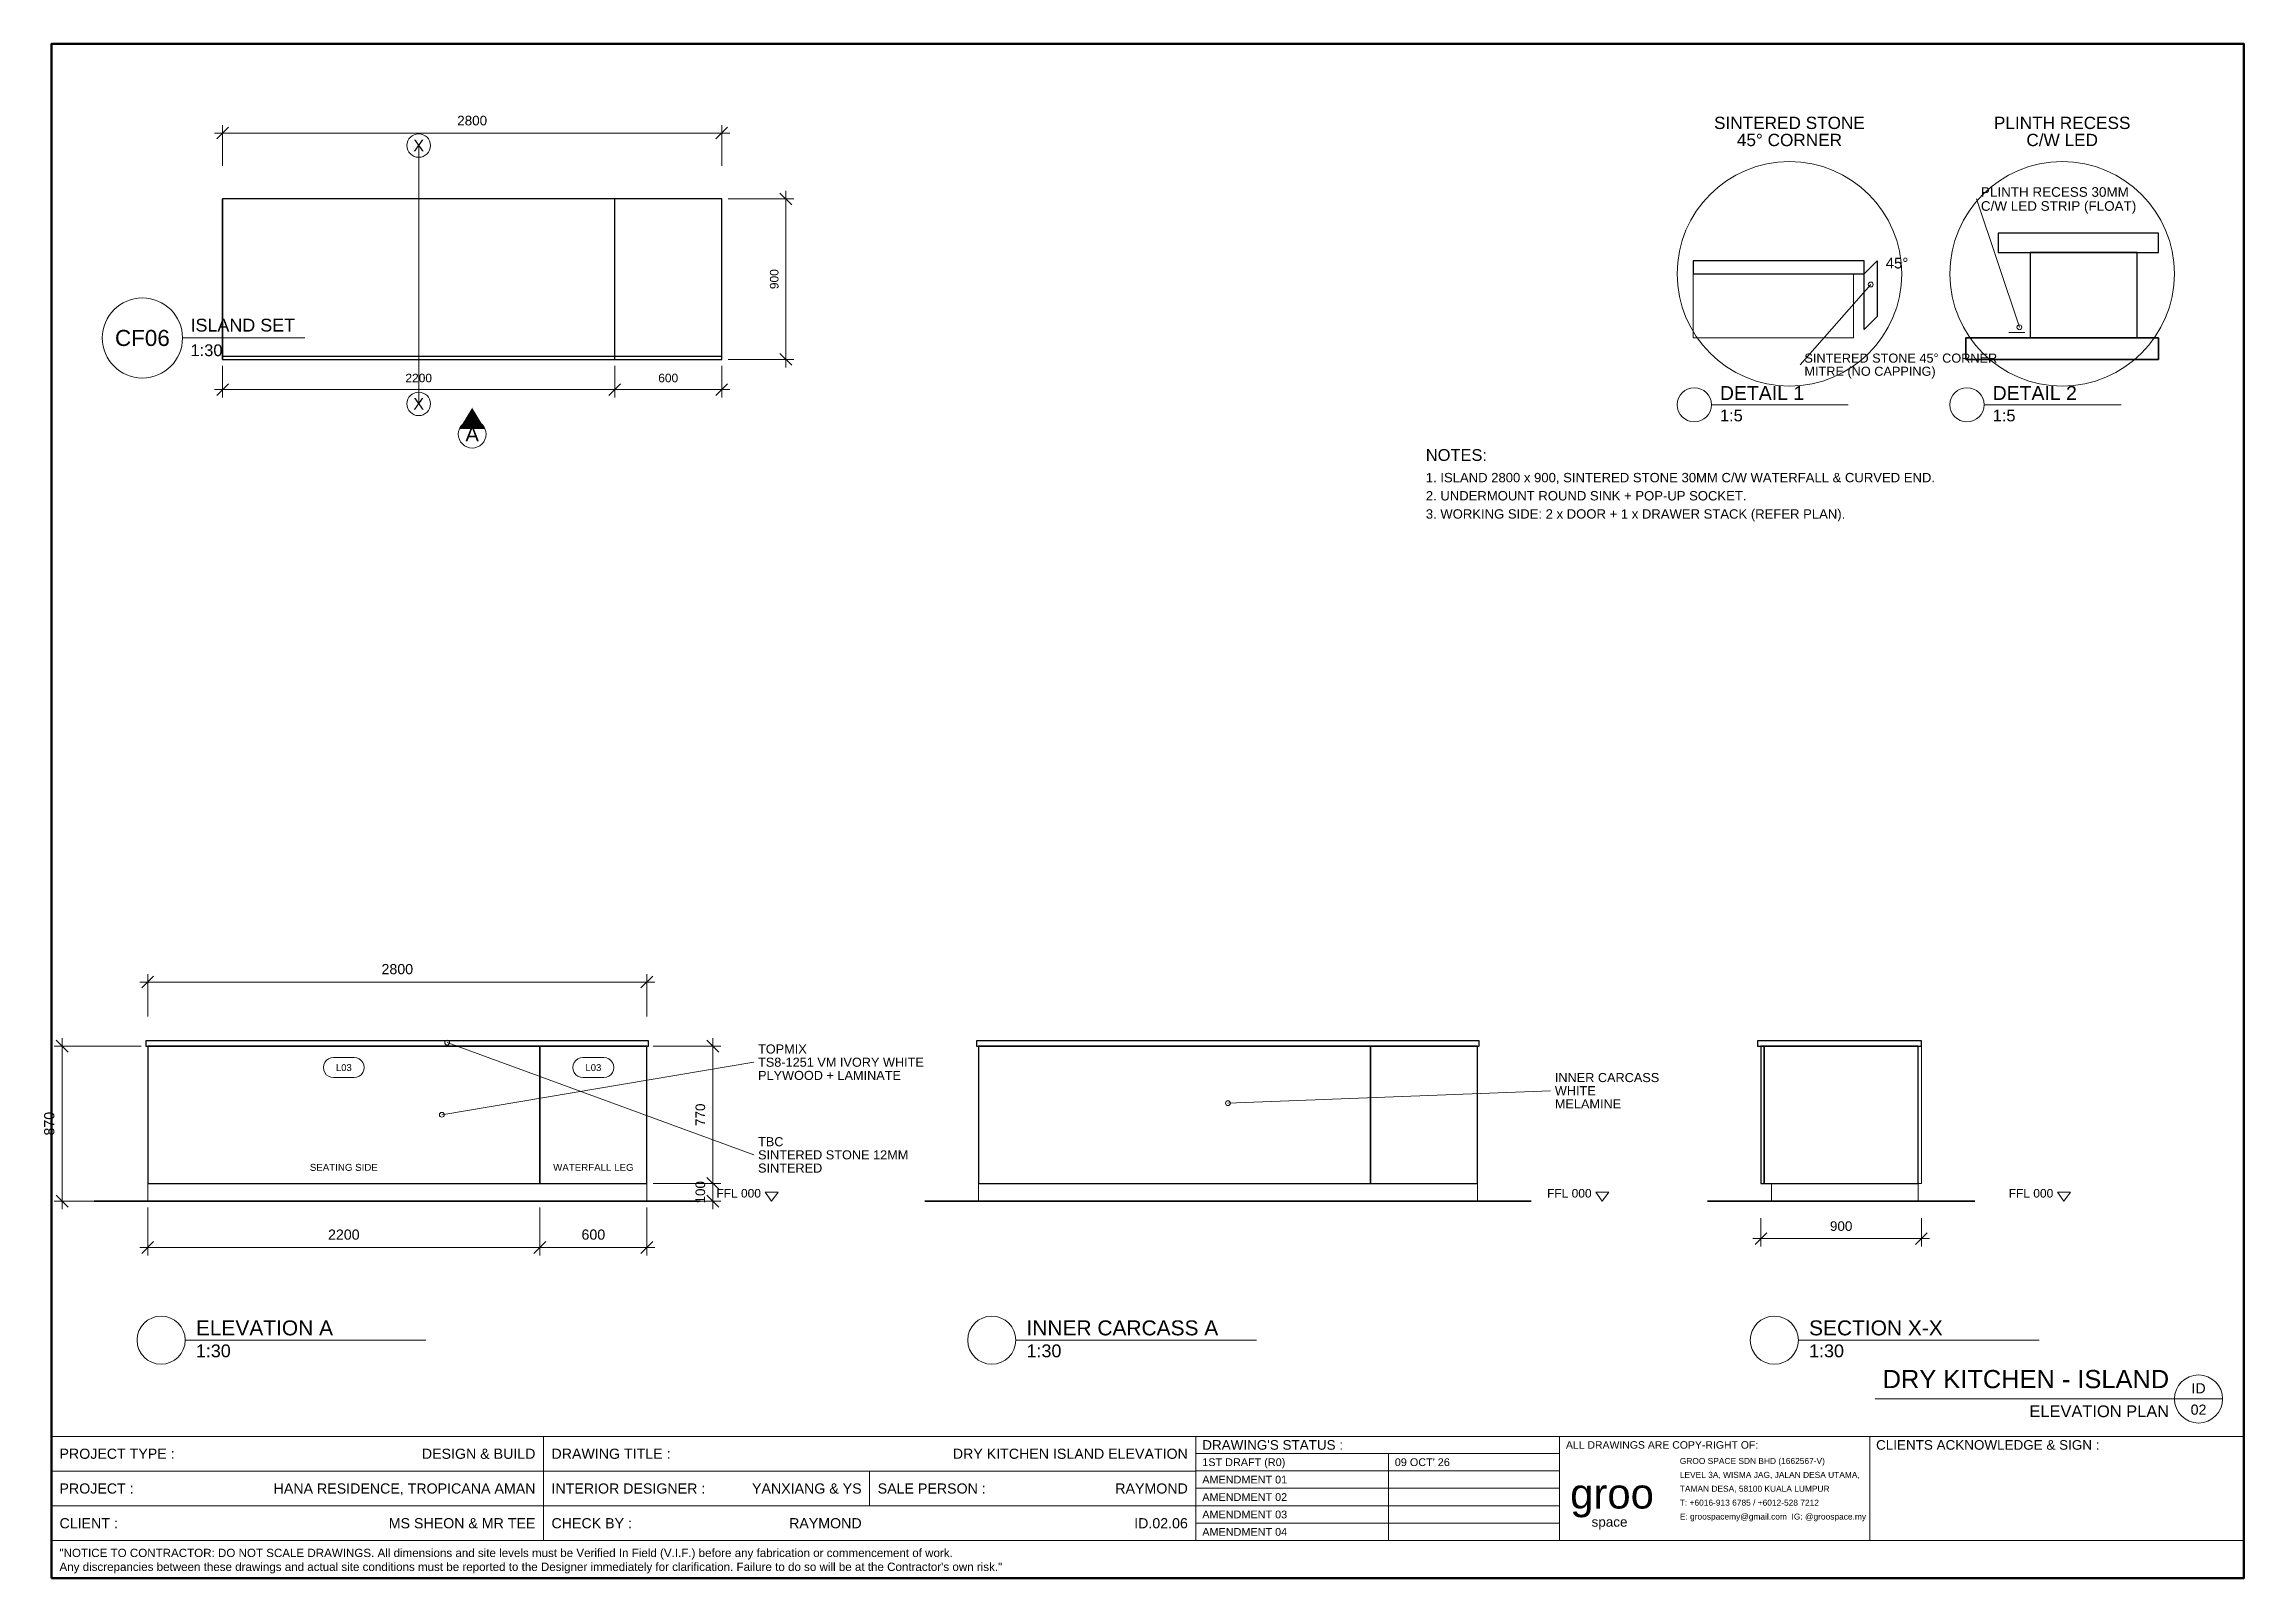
# Model space of a CAD drawing. Header units: millimetres. Extents: x 4 to 415, y 5 to 292.
import ezdxf
from ezdxf.enums import TextEntityAlignment as Align

# ---------------------------------------------------------------- set-up
doc = ezdxf.new("R2010")
doc.units = ezdxf.units.MM
for name, color, linetype, lineweight in [('0-SHEET', 7, 'CONTINUOUS', 50), ('0-TITLE', 7, 'CONTINUOUS', 18), ('0-TITLE-TXT', 7, 'CONTINUOUS', 13), ('A-WALL', 250, 'CONTINUOUS', 35), ('I-DIM', 5, 'CONTINUOUS', 13), ('I-JOIN', 6, 'CONTINUOUS', 25), ('I-JOIN-ELEV', 7, 'CONTINUOUS', 25), ('I-JOIN-THIN', 7, 'CONTINUOUS', 13), ('I-LITE', 1, 'CONTINUOUS', 18), ('I-NOTE', 1, 'CONTINUOUS', 13), ('I-SYMB', 6, 'CONTINUOUS', 18), ('I-TAG', 5, 'CONTINUOUS', 13), ('I-TEXT', 7, 'CONTINUOUS', 13)]:
    doc.layers.add(name, color=color, linetype=linetype, lineweight=lineweight)
doc.styles.get("Standard").update_dxf_attribs({"font": 'arial.ttf'})

msp = doc.modelspace()

# ---------------------------------------------------------------- hatches: boundary and pattern name
at = {"layer": 'I-SYMB'}
h = msp.add_hatch(color=6, dxfattribs=at)
h.dxf.hatch_style = 1
h.paths.add_polyline_path([(83.67, 223.94), (81.24, 219.94), (86.09, 219.94)])

# ---------------------------------------------------------------- linework, layer by layer
at = {"layer": '0-SHEET'}
msp.add_lwpolyline([(5, 5), (415, 5), (415, 292), (5, 292)], close=True, dxfattribs=at)
at = {"layer": '0-TITLE'}
for p, q in [((5, 31.5), (415, 31.5)), ((97, 12), (97, 31.5)), ((219, 12), (219, 31.5)), ((287, 12), (287, 31.5)), ((345, 12), (345, 31.5)), ((5, 25), (219, 25)), ((158, 18.5), (158, 25)), ((219, 28.3), (287, 28.3)), ((219, 25.04), (287, 25.04)), ((255, 12), (255, 28.3)), ((219, 21.78), (287, 21.78)), ((5, 18.5), (219, 18.5)), ((219, 18.52), (287, 18.52)), ((219, 15.26), (287, 15.26)), ((5, 12), (415, 12))]:
    msp.add_line(p, q, dxfattribs=at)
at = {"layer": 'A-WALL'}
for p, q in [((13, 75.5), (126.33, 75.5)), ((168.33, 75.5), (281.67, 75.5)), ((314.67, 75.5), (364.67, 75.5))]:
    msp.add_line(p, q, dxfattribs=at)
msp.add_lwpolyline([(363, 233), (399, 233), (399, 237), (363, 237)], close=True, dxfattribs=at)
at = {"layer": 'I-DIM'}
for p, q in [((35.9, 274.23), (38.1, 276.43)), ((37, 269.2), (37, 276.83)), ((129.23, 274.23), (131.43, 276.43)), ((130.33, 269.2), (130.33, 276.83)), ((35.5, 275.33), (131.83, 275.33)), ((143.43, 261.9), (141.23, 264.1)), ((142.33, 231.5), (142.33, 264.5)), ((131.53, 263), (143.83, 263)), ((37, 231.8), (37, 225.83)), ((110.33, 231.8), (110.33, 225.83)), ((110.33, 231.8), (110.33, 225.83)), ((130.33, 231.8), (130.33, 225.83)), ((131.53, 233), (143.83, 233)), ((143.43, 231.9), (141.23, 234.1)), ((35.5, 227.33), (111.83, 227.33)), ((35.9, 226.23), (38.1, 228.43)), ((108.83, 227.33), (131.83, 227.33)), ((109.23, 226.23), (111.43, 228.43)), ((109.23, 226.23), (111.43, 228.43)), ((129.23, 226.23), (131.43, 228.43)), ((21.5, 116.5), (117.83, 116.5)), ((21.9, 115.4), (24.1, 117.6)), ((23, 110.03), (23, 118)), ((115.23, 115.4), (117.43, 117.6)), ((116.33, 110.03), (116.33, 118)), ((21.8, 104.5), (5.5, 104.5)), ((8.1, 103.4), (5.9, 105.6)), ((7, 74), (7, 106)), ((117.53, 104.5), (130.17, 104.5)), ((129.77, 103.4), (127.57, 105.6)), ((128.67, 77.33), (128.67, 106)), ((117.53, 78.83), (130.17, 78.83)), ((117.53, 78.83), (130.17, 78.83)), ((129.77, 77.73), (127.57, 79.93)), ((129.77, 77.73), (127.57, 79.93)), ((128.67, 74), (128.67, 80.33)), ((21.8, 75.5), (5.5, 75.5)), ((8.1, 74.4), (5.9, 76.6)), ((23, 74.3), (23, 65.33)), ((96.33, 74.3), (96.33, 65.33)), ((96.33, 74.3), (96.33, 65.33)), ((116.33, 74.3), (116.33, 65.33)), ((117.53, 75.5), (130.17, 75.5)), ((129.77, 74.4), (127.57, 76.6)), ((324.67, 72.3), (324.67, 67)), ((354.67, 72.3), (354.67, 67)), ((21.5, 66.83), (97.83, 66.83)), ((21.9, 65.73), (24.1, 67.93)), ((94.83, 66.83), (117.83, 66.83)), ((95.23, 65.73), (97.43, 67.93)), ((95.23, 65.73), (97.43, 67.93)), ((115.23, 65.73), (117.43, 67.93)), ((323.17, 68.5), (356.17, 68.5)), ((323.57, 67.4), (325.77, 69.6)), ((353.57, 67.4), (355.77, 69.6))]:
    msp.add_line(p, q, dxfattribs=at)
at = {"layer": 'I-JOIN'}
for p, q in [((37, 233), (37, 263)), ((110.33, 233), (110.33, 263)), ((37, 233.6), (130.33, 233.6))]:
    msp.add_line(p, q, dxfattribs=at)
msp.add_lwpolyline([(37, 233), (130.33, 233), (130.33, 263), (37, 263)], close=True, dxfattribs=at)
at = {"layer": 'I-JOIN-ELEV'}
for points in [[(369, 253), (399, 253), (399, 256.6), (369, 256.6)], [(312, 249), (344, 249), (344, 251.4), (312, 251.4)], [(375, 237), (395, 237), (395, 253), (375, 253)], [(22.67, 104.5), (116.67, 104.5), (116.67, 105.5), (22.67, 105.5)], [(23, 78.83), (96.33, 78.83), (96.33, 104.5), (23, 104.5)], [(23, 78.83), (116.33, 78.83), (116.33, 104.5), (23, 104.5)], [(96.33, 78.83), (116.33, 78.83), (116.33, 104.5), (96.33, 104.5)], [(178, 104.5), (272, 104.5), (272, 105.5), (178, 105.5)], [(178.33, 78.83), (251.67, 78.83), (251.67, 104.5), (178.33, 104.5)], [(178.33, 78.83), (271.67, 78.83), (271.67, 104.5), (178.33, 104.5)], [(251.67, 78.83), (271.67, 78.83), (271.67, 104.5), (251.67, 104.5)], [(324, 104.5), (354.67, 104.5), (354.67, 105.5), (324, 105.5)], [(324.67, 78.83), (325.27, 78.83), (325.27, 104.5), (324.67, 104.5)], [(325.27, 78.83), (354.07, 78.83), (354.07, 104.5), (325.27, 104.5)]]:
    msp.add_lwpolyline(points, close=True, dxfattribs=at)
msp.add_lwpolyline([(344, 249), (346.4, 251.4), (346.4, 241), (344, 238.6), (344, 249)], dxfattribs=at)
at = {"layer": 'I-JOIN-THIN'}
for points in [[(312, 237), (342, 237), (342, 249), (312, 249)], [(354.07, 78.83), (354.67, 78.83), (354.67, 104.5), (354.07, 104.5)], [(23, 75.5), (116.33, 75.5), (116.33, 78.83), (23, 78.83)], [(178.33, 75.5), (271.67, 75.5), (271.67, 78.83), (178.33, 78.83)], [(326.67, 75.5), (354.07, 75.5), (354.07, 78.83), (326.67, 78.83)]]:
    msp.add_lwpolyline(points, close=True, dxfattribs=at)
at = {"layer": 'I-LITE', "color": 1}
msp.add_line((371, 238), (374, 238), dxfattribs=at)
at = {"layer": 'I-NOTE', "color": 1}
for p, q in [((373, 239), (365, 263)), ((345.2, 247), (332, 232)), ((315.4, 224.5), (341, 224.5)), ((366.4, 224.5), (392, 224.5))]:
    msp.add_line(p, q, dxfattribs=at)
at = {"layer": 'I-NOTE', "color": 7}
for p, q in [((79, 105.17), (136.33, 84.17)), ((78, 91.67), (136.33, 101.5)), ((225, 93.83), (285.33, 96.17))]:
    msp.add_line(p, q, dxfattribs=at)
at = {"layer": 'I-NOTE', "color": 1}
for points in [[(139.67, 75.5), (138.47, 77.18), (140.87, 77.18)], [(295, 75.5), (293.8, 77.18), (296.2, 77.18)], [(381.33, 75.5), (380.13, 77.18), (382.53, 77.18)]]:
    msp.add_lwpolyline(points, close=True, dxfattribs=at)
for centre, radius in [((330, 249), 21), ((381, 249), 21), ((345.2, 247), 0.45), ((373, 239), 0.45), ((312.2, 224.5), 3.2), ((363.2, 224.5), 3.2)]:
    msp.add_circle(centre, radius, dxfattribs=at)
at = {"layer": 'I-NOTE', "color": 7}
for centre in [(79, 105.17), (78, 91.67), (225, 93.83)]:
    msp.add_circle(centre, 0.45, dxfattribs=at)
at = {"layer": 'I-SYMB', "color": 6}
msp.add_line((73.67, 224.67), (73.67, 273), dxfattribs=at)
for centre, radius in [((73.67, 273), 2.2), ((73.67, 224.67), 2.2), ((83.67, 219), 2.6)]:
    msp.add_circle(centre, radius, dxfattribs=at)
at = {"layer": 'I-TAG'}
for points in [[(57.72, 102.38), (57.23, 102.31), (56.78, 102.12), (56.39, 101.83), (56.09, 101.44), (55.91, 100.99), (55.84, 100.5), (55.91, 100.01), (56.09, 99.56), (56.39, 99.17), (56.78, 98.88), (57.23, 98.69), (57.72, 98.62), (61.62, 98.62), (62.1, 98.69), (62.55, 98.88), (62.94, 99.17), (63.24, 99.56), (63.43, 100.01), (63.49, 100.5), (63.43, 100.99), (63.24, 101.44), (62.94, 101.83), (62.55, 102.12), (62.1, 102.31), (61.62, 102.38)], [(104.38, 102.38), (103.9, 102.31), (103.45, 102.12), (103.06, 101.83), (102.76, 101.44), (102.57, 100.99), (102.51, 100.5), (102.57, 100.01), (102.76, 99.56), (103.06, 99.17), (103.45, 98.88), (103.9, 98.69), (104.38, 98.62), (108.28, 98.62), (108.77, 98.69), (109.22, 98.88), (109.61, 99.17), (109.91, 99.56), (110.09, 100.01), (110.16, 100.5), (110.09, 100.99), (109.91, 101.44), (109.61, 101.83), (109.22, 102.12), (108.77, 102.31), (108.28, 102.38)]]:
    msp.add_lwpolyline(points, close=True, dxfattribs=at)
at = {"layer": 'I-TEXT'}
for p, q in [((29.5, 237), (52.4, 237)), ((30, 49.5), (75, 49.5)), ((185.33, 49.5), (230.33, 49.5)), ((331.67, 49.5), (376.67, 49.5)), ((346, 38.5), (402, 38.5)), ((402, 38.5), (411, 38.5))]:
    msp.add_line(p, q, dxfattribs=at)
for centre, radius in [((22, 237), 7.5), ((25.5, 49.5), 4.5), ((180.83, 49.5), 4.5), ((327.17, 49.5), 4.5), ((406.5, 38.5), 4.5)]:
    msp.add_circle(centre, radius, dxfattribs=at)

# ---------------------------------------------------------------- texts
at = {"layer": '0-TITLE-TXT'}
for s, height, p in [('PROJECT TYPE :', 1.9, (6.5, 28.25)), ('DRAWING TITLE :', 1.9, (98.5, 28.25)), ("DRAWING'S STATUS :", 1.8, (220.2, 29.9)), ('ALL DRAWINGS ARE COPY-RIGHT OF:', 1.4, (288.2, 29.9)), ('CLIENTS ACKNOWLEDGE & SIGN :', 1.8, (346.2, 29.9)), ('1ST DRAFT (R0)', 1.45, (220.2, 26.67)), ("09 OCT' 26", 1.45, (256.2, 26.67)), ('GROO SPACE SDN BHD (1662567-V)', 1.12, (309.5, 26.9)), ('LEVEL 3A, WISMA JAG, JALAN DESA UTAMA,', 1.12, (309.5, 24.3)), ('PROJECT :', 1.9, (6.5, 21.75)), ('INTERIOR DESIGNER :', 1.9, (98.5, 21.75)), ('SALE PERSON :', 1.9, (159.5, 21.75)), ('AMENDMENT 01', 1.45, (220.2, 23.41)), ('AMENDMENT 02', 1.45, (220.2, 20.15)), ('TAMAN DESA, 58100 KUALA LUMPUR', 1.12, (309.5, 21.7)), ('AMENDMENT 03', 1.45, (220.2, 16.89)), ('T: +6016-913 6785 / +6012-528 7212', 1.12, (309.5, 19.1)), ('E: groospacemy@gmail.com  IG: @groospace.my', 1.12, (309.5, 16.5)), ('CLIENT :', 1.9, (6.5, 15.25)), ('CHECK BY :', 1.9, (98.5, 15.25)), ('AMENDMENT 04', 1.45, (220.2, 13.63)), ('"NOTICE TO CONTRACTOR: DO NOT SCALE DRAWINGS. All dimensions and site levels must be Verified In Field (V.I.F.) before any fabrication or commencement of work.', 1.55, (6.5, 9.7)), ('Any discrepancies between these drawings and actual site conditions must be reported to the Designer immediately for clarification. Failure to do so will be at the Contractor\'s own risk."', 1.55, (6.5, 7.1))]:
    msp.add_text(s, height=height, dxfattribs=at).set_placement(p, align=Align.MIDDLE_LEFT)
for s, p in [('DESIGN & BUILD', (95.5, 28.25)), ('DRY KITCHEN ISLAND ELEVATION', (217.5, 28.25)), ('HANA RESIDENCE, TROPICANA AMAN', (95.5, 21.75)), ('YANXIANG & YS', (156.5, 21.75)), ('RAYMOND', (217.5, 21.75)), ('MS SHEON & MR TEE', (95.5, 15.25)), ('RAYMOND', (156.5, 15.25)), ('ID.02.06', (217.5, 15.25))]:
    msp.add_text(s, height=1.9, dxfattribs=at).set_placement(p, align=Align.MIDDLE_RIGHT)
for s, height, p in [('groo', 5.6, (289, 18)), ('space', 1.8, (293, 14.6))]:
    msp.add_text(s, height=height, dxfattribs=at).set_placement(p)
at = {"layer": 'I-DIM'}
for s, height, p in [('2800', 1.8, (83.67, 276.23)), ('2200', 1.6, (73.67, 228.23)), ('600', 1.6, (120.33, 228.23)), ('2800', 1.9, (69.67, 117.4)), ('2200', 1.9, (59.67, 67.73)), ('600', 1.9, (106.33, 67.73)), ('900', 1.8, (339.67, 69.4))]:
    msp.add_text(s, height=height, dxfattribs=at).set_placement(p, align=Align.BOTTOM_CENTER)
for s, height, p in [('900', 1.6, (141.43, 248)), ('870', 1.9, (6.1, 90)), ('770', 1.8, (127.77, 91.67)), ('100', 1.8, (127.77, 77.17))]:
    msp.add_text(s, height=height, rotation=90, dxfattribs=at).set_placement(p, align=Align.BOTTOM_CENTER)
at = {"layer": 'I-NOTE', "color": 1}
for s, p in [('SINTERED STONE', (330, 275.4)), ('PLINTH RECESS', (381, 275.4)), ('45° CORNER', (330, 272.2)), ('C/W LED', (381, 272.2))]:
    msp.add_text(s, height=2.3, dxfattribs=at).set_placement(p, align=Align.BOTTOM_CENTER)
for s, height, p in [('PLINTH RECESS 30MM', 1.8, (365.8, 264.31)), ('C/W LED STRIP (FLOAT)', 1.8, (365.8, 261.69)), ('SINTERED STONE 45° CORNER', 1.7, (332.8, 233.23)), ('MITRE (NO CAPPING)', 1.7, (332.8, 230.77)), ('PLYWOOD + LAMINATE', 1.7, (137.13, 99.03)), ('MELAMINE', 1.7, (286.13, 93.7)), ('SINTERED', 1.7, (137.13, 81.7))]:
    msp.add_text(s, height=height, dxfattribs=at).set_placement(p, align=Align.MIDDLE_LEFT)
for s, height, p in [('45°', 2, (348, 250)), ('DETAIL 1', 2.6, (317, 225.4)), ('DETAIL 2', 2.6, (368, 225.4)), ('1:5', 2.2, (317, 221.4)), ('1:5', 2.2, (368, 221.4)), ('NOTES:', 2.2, (262, 214)), ('1. ISLAND 2800 x 900, SINTERED STONE 30MM C/W WATERFALL & CURVED END.', 1.75, (262, 210)), ('2. UNDERMOUNT ROUND SINK + POP-UP SOCKET.', 1.75, (262, 206.6)), ('3. WORKING SIDE: 2 x DOOR + 1 x DRAWER STACK (REFER PLAN).', 1.75, (262, 203.2))]:
    msp.add_text(s, height=height, dxfattribs=at).set_placement(p)
at = {"layer": 'I-NOTE', "color": 7}
for s, p in [('TOPMIX', (137.13, 103.97)), ('TS8-1251 VM IVORY WHITE', (137.13, 101.5)), ('INNER CARCASS', (286.13, 98.63)), ('WHITE', (286.13, 96.17)), ('TBC', (137.13, 86.63)), ('SINTERED STONE 12MM', (137.13, 84.17))]:
    msp.add_text(s, height=1.7, dxfattribs=at).set_placement(p, align=Align.MIDDLE_LEFT)
at = {"layer": 'I-SYMB', "color": 6}
for s, height, p in [('X', 2.2, (73.67, 273)), ('X', 2.2, (73.67, 224.67)), ('A', 2.73, (83.67, 219))]:
    msp.add_text(s, height=height, dxfattribs=at).set_placement(p, align=Align.MIDDLE_CENTER)
at = {"layer": 'I-TAG'}
for p in [(59.67, 100.5), (106.33, 100.5)]:
    msp.add_text('L03', height=1.275, dxfattribs=at).set_placement(p, align=Align.MIDDLE_CENTER)
at = {"layer": 'I-TEXT'}
for s, height, p in [('ISLAND SET', 2.4, (31, 238.2)), ('1:30', 2.2, (31, 233.6)), ('ELEVATION A', 2.8, (32, 50.4)), ('INNER CARCASS A', 2.8, (187.33, 50.4)), ('SECTION X-X', 2.8, (333.67, 50.4)), ('1:30', 2.4, (32, 46.3)), ('1:30', 2.4, (187.33, 46.3)), ('1:30', 2.4, (333.67, 46.3))]:
    msp.add_text(s, height=height, dxfattribs=at).set_placement(p)
for s, height, p in [('CF06', 3, (22, 237)), ('SEATING SIDE', 1.3, (59.67, 81.83)), ('WATERFALL LEG', 1.3, (106.33, 81.83)), ('ID', 1.9, (406.5, 40.5)), ('02', 1.9, (406.5, 36.5))]:
    msp.add_text(s, height=height, dxfattribs=at).set_placement(p, align=Align.MIDDLE_CENTER)
for s, height, p in [('FFL 000', 1.6, (137.67, 75.7)), ('FFL 000', 1.6, (293, 75.7)), ('FFL 000', 1.6, (379.33, 75.7)), ('DRY KITCHEN - ISLAND', 3.4, (401, 39.5))]:
    msp.add_text(s, height=height, dxfattribs=at).set_placement(p, align=Align.BOTTOM_RIGHT)
msp.add_text('ELEVATION PLAN', height=2.2, dxfattribs=at).set_placement((401, 37.3), align=Align.TOP_RIGHT)

doc.saveas('drawing.dxf')
